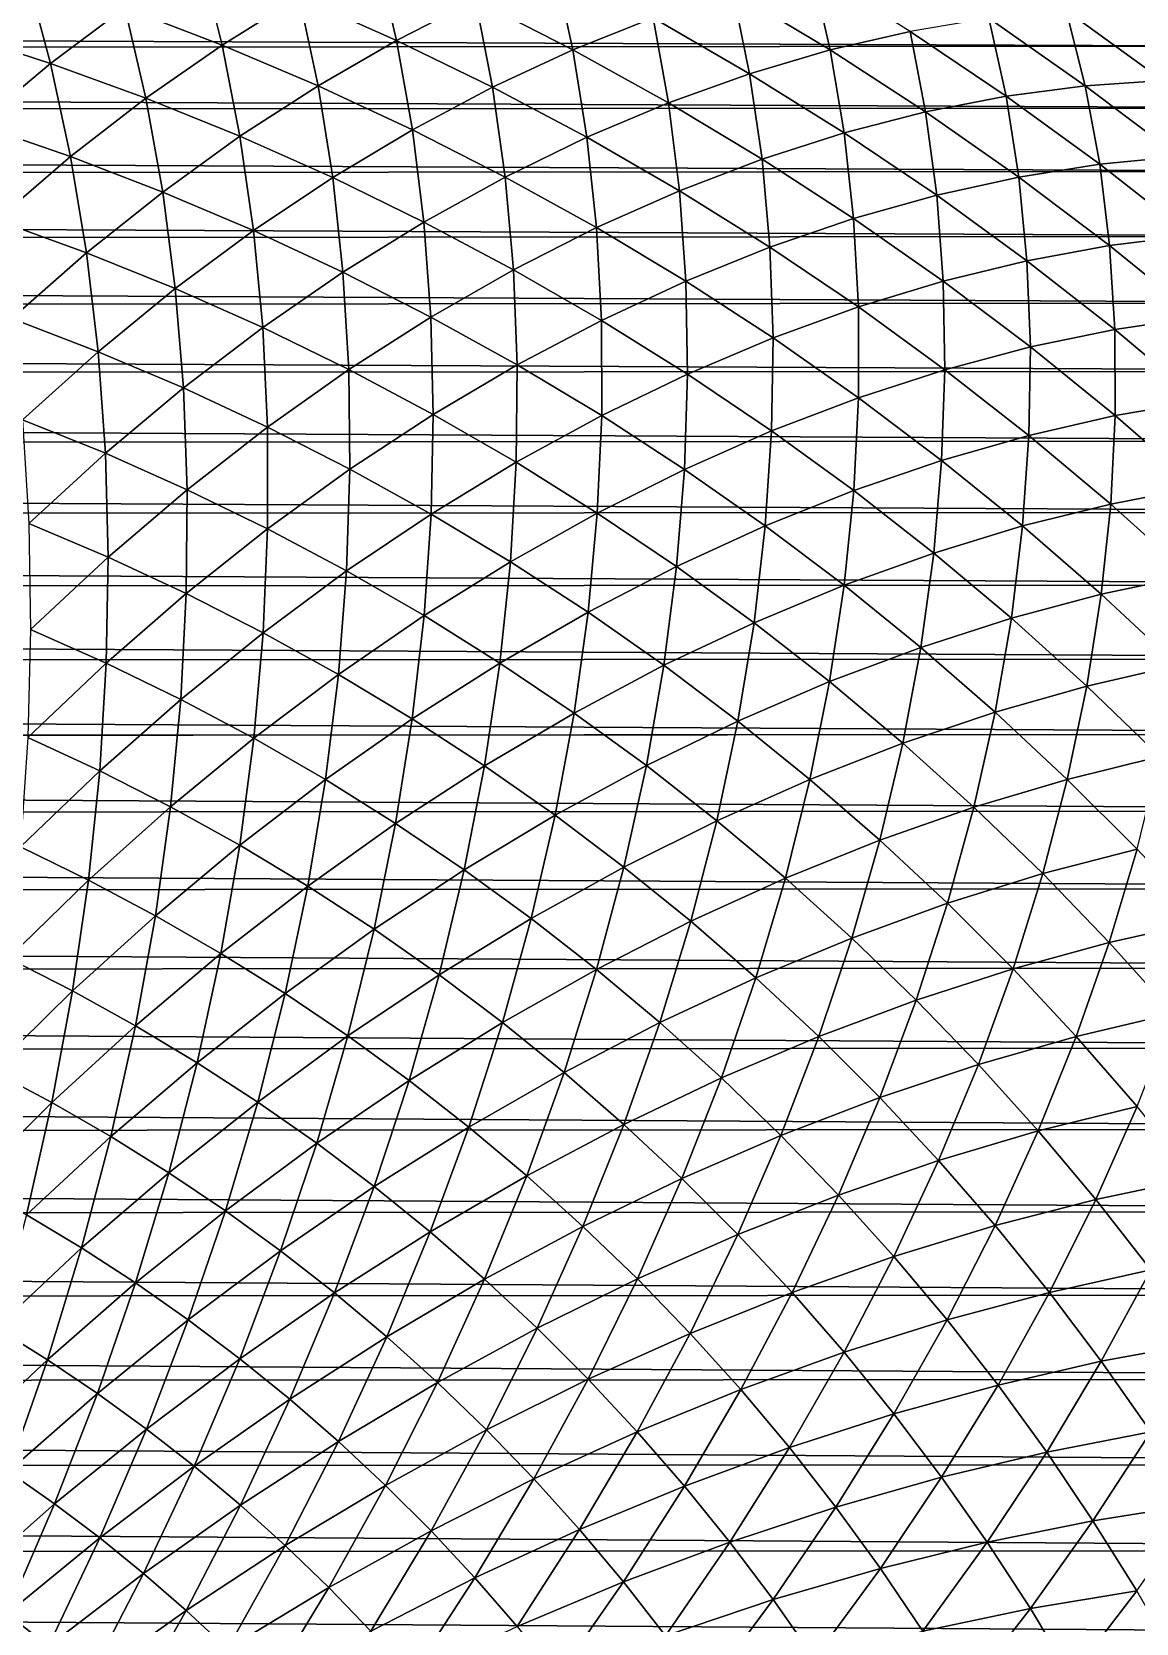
# Model space of a CAD drawing. Header units: millimetres. Extents: x -3250 to 5350, y -3250 to 3250.
# Drawn here: x 4751.2 to 4990.6, y 257.8 to 602.9 of the extents above; entities that cross this region are included whole.
import ezdxf

# ---------------------------------------------------------------- set-up
doc = ezdxf.new("R2010")
doc.units = ezdxf.units.MM
doc.header["$MEASUREMENT"] = 0
doc.layers.add('MESH_3D', color=2, linetype='CONTINUOUS')

msp = doc.modelspace()

# ---------------------------------------------------------------- linework, layer by layer
at = {"layer": 'MESH_3D'}
for points in [[(4771.36, 608.18, 25970.23), (4792.45, 600.09, 25970.23), (4787.68, 619.18, 25947.35)], [(4792.45, 600.09, 25970.23), (4809.14, 610.51, 25947.35), (4787.68, 619.18, 25947.35)], [(4809.14, 610.51, 25947.35), (4830.29, 601.09, 25947.35), (4825.95, 619.78, 25923.94)], [(4830.29, 601.09, 25947.35), (4847.41, 609.78, 25923.94), (4825.95, 619.78, 25923.94)], [(4734.31, 602.86, 25992.53), (4755.24, 596.06, 25992.53), (4750, 615.54, 25970.23)], [(4755.24, 596.06, 25992.53), (4771.36, 608.18, 25970.23), (4750, 615.54, 25970.23)], [(4847.41, 609.78, 25923.94), (4868.51, 599.03, 25923.94), (4864.53, 617.31, 25900)], [(4868.51, 599.03, 25923.94), (4885.89, 605.95, 25900), (4864.53, 617.31, 25900)], [(4903.18, 611.72, 25875.58), (4924.31, 599.03, 25875.58), (4920.33, 616.33, 25850.7)], [(4924.31, 599.03, 25875.58), (4941.61, 603.03, 25850.7), (4920.33, 616.33, 25850.7)], [(2456.05, 611, 957.72), (5004.12, 612.84, 5758.75), (5017.48, 599.82, 5751.65)], [(2469.31, 597.99, 950.68), (2456.05, 611, 957.72), (5017.48, 599.82, 5751.65)], [(4885.89, 605.95, 25900), (4906.83, 593.86, 25900), (4903.18, 611.72, 25875.58)], [(4906.83, 593.86, 25900), (4924.31, 599.03, 25875.58), (4903.18, 611.72, 25875.58)], [(4755.24, 596.06, 25992.53), (4775.92, 588.54, 25992.53), (4771.36, 608.18, 25970.23)], [(4775.92, 588.54, 25992.53), (4792.45, 600.09, 25970.23), (4771.36, 608.18, 25970.23)], [(4792.45, 600.09, 25970.23), (4813.25, 591.26, 25970.23), (4809.14, 610.51, 25947.35)], [(4813.25, 591.26, 25970.23), (4830.29, 601.09, 25947.35), (4809.14, 610.51, 25947.35)], [(4830.29, 601.09, 25947.35), (4851.1, 590.94, 25947.35), (4847.41, 609.78, 25923.94)], [(4851.1, 590.94, 25947.35), (4868.51, 599.03, 25923.94), (4847.41, 609.78, 25923.94)], [(4958.68, 605.89, 25825.39), (4979.57, 591.26, 25825.39), (4975.45, 607.6, 25799.69)], [(4975.45, 607.6, 25799.69), (4996.39, 592.39, 25799.69), (4991.87, 608.18, 25773.62)], [(4979.57, 591.26, 25825.39), (4996.39, 592.39, 25799.69), (4975.45, 607.6, 25799.69)], [(4868.51, 599.03, 25923.94), (4889.22, 587.54, 25923.94), (4885.89, 605.95, 25900)], [(4889.22, 587.54, 25923.94), (4906.83, 593.86, 25900), (4885.89, 605.95, 25900)], [(4941.61, 603.03, 25850.7), (4962.42, 589, 25850.7), (4958.68, 605.89, 25825.39)], [(4962.42, 589, 25850.7), (4979.57, 591.26, 25825.39), (4958.68, 605.89, 25825.39)], [(4739.38, 582.84, 26014.23), (4755.24, 596.06, 25992.53), (4734.31, 602.86, 25992.53)], [(4813.25, 591.26, 25970.23), (4833.72, 581.71, 25970.23), (4830.29, 601.09, 25947.35)], [(4833.72, 581.71, 25970.23), (4851.1, 590.94, 25947.35), (4830.29, 601.09, 25947.35)], [(4924.31, 599.03, 25875.58), (4944.99, 585.6, 25875.58), (4941.61, 603.03, 25850.7)], [(4944.99, 585.6, 25875.58), (4962.42, 589, 25850.7), (4941.61, 603.03, 25850.7)], [(2469.31, 597.99, 950.68), (5017.48, 599.82, 5751.65), (5030.54, 586.44, 5744.71)], [(2482.28, 584.61, 943.79), (2469.31, 597.99, 950.68), (5030.54, 586.44, 5744.71)], [(4775.92, 588.54, 25992.53), (4796.32, 580.29, 25992.53), (4792.45, 600.09, 25970.23)], [(4796.32, 580.29, 25992.53), (4813.25, 591.26, 25970.23), (4792.45, 600.09, 25970.23)], [(4851.1, 590.94, 25947.35), (4871.54, 580.07, 25947.35), (4868.51, 599.03, 25923.94)], [(4871.54, 580.07, 25947.35), (4889.22, 587.54, 25923.94), (4868.51, 599.03, 25923.94)], [(4906.83, 593.86, 25900), (4927.34, 581.05, 25900), (4924.31, 599.03, 25875.58)], [(4927.34, 581.05, 25900), (4944.99, 585.6, 25875.58), (4924.31, 599.03, 25875.58)], [(4739.38, 582.84, 26014.23), (4759.6, 575.88, 26014.23), (4755.24, 596.06, 25992.53)], [(4759.6, 575.88, 26014.23), (4775.92, 588.54, 25992.53), (4755.24, 596.06, 25992.53)], [(4889.22, 587.54, 25923.94), (4909.52, 575.35, 25923.94), (4906.83, 593.86, 25900)], [(4909.52, 575.35, 25923.94), (4927.34, 581.05, 25900), (4906.83, 593.86, 25900)], [(4796.32, 580.29, 25992.53), (4816.42, 571.34, 25992.53), (4813.25, 591.26, 25970.23)], [(4816.42, 571.34, 25992.53), (4833.72, 581.71, 25970.23), (4813.25, 591.26, 25970.23)], [(4833.72, 581.71, 25970.23), (4853.85, 571.46, 25970.23), (4851.1, 590.94, 25947.35)], [(4853.85, 571.46, 25970.23), (4871.54, 580.07, 25947.35), (4851.1, 590.94, 25947.35)], [(4962.42, 589, 25850.7), (4982.73, 574.25, 25850.7), (4979.57, 591.26, 25825.39)], [(4979.57, 591.26, 25825.39), (4999.95, 575.91, 25825.39), (4996.39, 592.39, 25799.69)], [(4982.73, 574.25, 25850.7), (4999.95, 575.91, 25825.39), (4979.57, 591.26, 25825.39)], [(4759.6, 575.88, 26014.23), (4779.57, 568.21, 26014.23), (4775.92, 588.54, 25992.53)], [(4779.57, 568.21, 26014.23), (4796.32, 580.29, 25992.53), (4775.92, 588.54, 25992.53)], [(4871.54, 580.07, 25947.35), (4891.59, 568.5, 25947.35), (4889.22, 587.54, 25923.94)], [(4891.59, 568.5, 25947.35), (4909.52, 575.35, 25923.94), (4889.22, 587.54, 25923.94)], [(4944.99, 585.6, 25875.58), (4965.19, 571.46, 25875.58), (4962.42, 589, 25850.7)], [(4965.19, 571.46, 25875.58), (4982.73, 574.25, 25850.7), (4962.42, 589, 25850.7)], [(2482.28, 584.61, 943.79), (5030.54, 586.44, 5744.71), (5043.3, 572.69, 5737.93)], [(2494.95, 570.87, 937.06), (2482.28, 584.61, 943.79), (5043.3, 572.69, 5737.93)], [(4927.34, 581.05, 25900), (4947.39, 567.53, 25900), (4944.99, 585.6, 25875.58)], [(4947.39, 567.53, 25900), (4965.19, 571.46, 25875.58), (4944.99, 585.6, 25875.58)], [(4743.56, 562.13, 26035.3), (4759.6, 575.88, 26014.23), (4739.38, 582.84, 26014.23)], [(4779.57, 568.21, 26014.23), (4799.26, 559.85, 26014.23), (4796.32, 580.29, 25992.53)], [(4799.26, 559.85, 26014.23), (4816.42, 571.34, 25992.53), (4796.32, 580.29, 25992.53)], [(4816.42, 571.34, 25992.53), (4836.2, 561.7, 25992.53), (4833.72, 581.71, 25970.23)], [(4836.2, 561.7, 25992.53), (4853.85, 571.46, 25970.23), (4833.72, 581.71, 25970.23)], [(4853.85, 571.46, 25970.23), (4873.61, 560.5, 25970.23), (4871.54, 580.07, 25947.35)], [(4873.61, 560.5, 25970.23), (4891.59, 568.5, 25947.35), (4871.54, 580.07, 25947.35)], [(4909.52, 575.35, 25923.94), (4929.38, 562.45, 25923.94), (4927.34, 581.05, 25900)], [(4929.38, 562.45, 25923.94), (4947.39, 567.53, 25900), (4927.34, 581.05, 25900)], [(4743.56, 562.13, 26035.3), (4763.06, 555.03, 26035.3), (4759.6, 575.88, 26014.23)], [(4763.06, 555.03, 26035.3), (4779.57, 568.21, 26014.23), (4759.6, 575.88, 26014.23)], [(4891.59, 568.5, 25947.35), (4911.22, 556.23, 25947.35), (4909.52, 575.35, 25923.94)], [(4911.22, 556.23, 25947.35), (4929.38, 562.45, 25923.94), (4909.52, 575.35, 25923.94)], [(4965.19, 571.46, 25875.58), (4984.88, 556.62, 25875.58), (4982.73, 574.25, 25850.7)], [(4982.73, 574.25, 25850.7), (5002.5, 558.8, 25850.7), (4999.95, 575.91, 25825.39)], [(4984.88, 556.62, 25875.58), (5002.5, 558.8, 25850.7), (4982.73, 574.25, 25850.7)], [(2494.95, 570.87, 937.06), (5043.3, 572.69, 5737.93), (5055.75, 558.59, 5731.32)], [(2507.31, 556.78, 930.49), (2494.95, 570.87, 937.06), (5055.75, 558.59, 5731.32)], [(4799.26, 559.85, 26014.23), (4818.65, 550.81, 26014.23), (4816.42, 571.34, 25992.53)], [(4818.65, 550.81, 26014.23), (4836.2, 561.7, 25992.53), (4816.42, 571.34, 25992.53)], [(4836.2, 561.7, 25992.53), (4855.63, 551.37, 25992.53), (4853.85, 571.46, 25970.23)], [(4855.63, 551.37, 25992.53), (4873.61, 560.5, 25970.23), (4853.85, 571.46, 25970.23)], [(4947.39, 567.53, 25900), (4966.95, 553.31, 25900), (4965.19, 571.46, 25875.58)], [(4966.95, 553.31, 25900), (4984.88, 556.62, 25875.58), (4965.19, 571.46, 25875.58)], [(4763.06, 555.03, 26035.3), (4782.3, 547.25, 26035.3), (4779.57, 568.21, 26014.23)], [(4782.3, 547.25, 26035.3), (4799.26, 559.85, 26014.23), (4779.57, 568.21, 26014.23)], [(4873.61, 560.5, 25970.23), (4892.97, 548.87, 25970.23), (4891.59, 568.5, 25947.35)], [(4892.97, 548.87, 25970.23), (4911.22, 556.23, 25947.35), (4891.59, 568.5, 25947.35)], [(4929.38, 562.45, 25923.94), (4948.78, 548.87, 25923.94), (4947.39, 567.53, 25900)], [(4948.78, 548.87, 25923.94), (4966.95, 553.31, 25900), (4947.39, 567.53, 25900)], [(4746.82, 540.77, 26055.73), (4763.06, 555.03, 26035.3), (4743.56, 562.13, 26035.3)], [(4782.3, 547.25, 26035.3), (4801.25, 538.81, 26035.3), (4799.26, 559.85, 26014.23)], [(4801.25, 538.81, 26035.3), (4818.65, 550.81, 26014.23), (4799.26, 559.85, 26014.23)], [(4818.65, 550.81, 26014.23), (4837.71, 541.1, 26014.23), (4836.2, 561.7, 25992.53)], [(4837.71, 541.1, 26014.23), (4855.63, 551.37, 25992.53), (4836.2, 561.7, 25992.53)], [(4855.63, 551.37, 25992.53), (4874.68, 540.37, 25992.53), (4873.61, 560.5, 25970.23)], [(4874.68, 540.37, 25992.53), (4892.97, 548.87, 25970.23), (4873.61, 560.5, 25970.23)], [(4911.22, 556.23, 25947.35), (4930.41, 543.29, 25947.35), (4929.38, 562.45, 25923.94)], [(4930.41, 543.29, 25947.35), (4948.78, 548.87, 25923.94), (4929.38, 562.45, 25923.94)], [(2507.31, 556.78, 930.49), (5055.75, 558.59, 5731.32), (5067.9, 544.14, 5724.87)], [(2519.36, 542.34, 924.09), (2507.31, 556.78, 930.49), (5067.9, 544.14, 5724.87)], [(4892.97, 548.87, 25970.23), (4911.92, 536.56, 25970.23), (4911.22, 556.23, 25947.35)], [(4911.92, 536.56, 25970.23), (4930.41, 543.29, 25947.35), (4911.22, 556.23, 25947.35)], [(4966.95, 553.31, 25900), (4986.01, 538.42, 25900), (4984.88, 556.62, 25875.58)], [(4984.88, 556.62, 25875.58), (5004.04, 541.1, 25875.58), (5002.5, 558.8, 25850.7)], [(4986.01, 538.42, 25900), (5004.04, 541.1, 25875.58), (4984.88, 556.62, 25875.58)], [(4746.82, 540.77, 26055.73), (4765.58, 533.57, 26055.73), (4763.06, 555.03, 26035.3)], [(4765.58, 533.57, 26055.73), (4782.3, 547.25, 26035.3), (4763.06, 555.03, 26035.3)], [(4948.78, 548.87, 25923.94), (4967.69, 534.62, 25923.94), (4966.95, 553.31, 25900)], [(4967.69, 534.62, 25923.94), (4986.01, 538.42, 25900), (4966.95, 553.31, 25900)], [(4801.25, 538.81, 26035.3), (4819.9, 529.72, 26035.3), (4818.65, 550.81, 26014.23)], [(4819.9, 529.72, 26035.3), (4837.71, 541.1, 26014.23), (4818.65, 550.81, 26014.23)], [(4837.71, 541.1, 26014.23), (4856.42, 530.73, 26014.23), (4855.63, 551.37, 25992.53)], [(4856.42, 530.73, 26014.23), (4874.68, 540.37, 25992.53), (4855.63, 551.37, 25992.53)], [(4874.68, 540.37, 25992.53), (4893.35, 528.71, 25992.53), (4892.97, 548.87, 25970.23)], [(4893.35, 528.71, 25992.53), (4911.92, 536.56, 25970.23), (4892.97, 548.87, 25970.23)], [(4930.41, 543.29, 25947.35), (4949.14, 529.68, 25947.35), (4948.78, 548.87, 25923.94)], [(4949.14, 529.68, 25947.35), (4967.69, 534.62, 25923.94), (4948.78, 548.87, 25923.94)], [(4765.58, 533.57, 26055.73), (4784.07, 525.72, 26055.73), (4782.3, 547.25, 26035.3)], [(4784.07, 525.72, 26055.73), (4801.25, 538.81, 26035.3), (4782.3, 547.25, 26035.3)], [(2519.36, 542.34, 924.09), (5067.9, 544.14, 5724.87), (5079.71, 529.35, 5718.59)], [(2531.09, 527.57, 917.86), (2519.36, 542.34, 924.09), (5079.71, 529.35, 5718.59)], [(4911.92, 536.56, 25970.23), (4930.42, 523.61, 25970.23), (4930.41, 543.29, 25947.35)], [(4930.42, 523.61, 25970.23), (4949.14, 529.68, 25947.35), (4930.41, 543.29, 25947.35)], [(4749.15, 518.82, 26075.47), (4765.58, 533.57, 26055.73), (4746.82, 540.77, 26055.73)], [(4784.07, 525.72, 26055.73), (4802.27, 517.23, 26055.73), (4801.25, 538.81, 26035.3)], [(4802.27, 517.23, 26055.73), (4819.9, 529.72, 26035.3), (4801.25, 538.81, 26035.3)], [(4819.9, 529.72, 26035.3), (4838.23, 519.98, 26035.3), (4837.71, 541.1, 26014.23)], [(4838.23, 519.98, 26035.3), (4856.42, 530.73, 26014.23), (4837.71, 541.1, 26014.23)], [(4856.42, 530.73, 26014.23), (4874.75, 519.71, 26014.23), (4874.68, 540.37, 25992.53)], [(4874.75, 519.71, 26014.23), (4893.35, 528.71, 25992.53), (4874.68, 540.37, 25992.53)], [(4967.69, 534.62, 25923.94), (4986.09, 519.71, 25923.94), (4986.01, 538.42, 25900)], [(4986.01, 538.42, 25900), (5004.53, 522.88, 25900), (5004.04, 541.1, 25875.58)], [(4986.09, 519.71, 25923.94), (5004.53, 522.88, 25900), (4986.01, 538.42, 25900)], [(4893.35, 528.71, 25992.53), (4911.59, 516.4, 25992.53), (4911.92, 536.56, 25970.23)], [(4911.59, 516.4, 25992.53), (4930.42, 523.61, 25970.23), (4911.92, 536.56, 25970.23)], [(4749.15, 518.82, 26075.47), (4767.14, 511.55, 26075.47), (4765.58, 533.57, 26055.73)], [(4767.14, 511.55, 26075.47), (4784.07, 525.72, 26055.73), (4765.58, 533.57, 26055.73)], [(4949.14, 529.68, 25947.35), (4967.38, 515.43, 25947.35), (4967.69, 534.62, 25923.94)], [(4967.38, 515.43, 25947.35), (4986.09, 519.71, 25923.94), (4967.69, 534.62, 25923.94)], [(2531.09, 527.57, 917.86), (5079.71, 529.35, 5718.59), (5091.2, 514.23, 5712.48)], [(4802.27, 517.23, 26055.73), (4820.17, 508.11, 26055.73), (4819.9, 529.72, 26035.3)], [(4820.17, 508.11, 26055.73), (4838.23, 519.98, 26035.3), (4819.9, 529.72, 26035.3)], [(4838.23, 519.98, 26035.3), (4856.2, 509.6, 26035.3), (4856.42, 530.73, 26014.23)], [(4856.2, 509.6, 26035.3), (4874.75, 519.71, 26014.23), (4856.42, 530.73, 26014.23)], [(4874.75, 519.71, 26014.23), (4892.69, 508.06, 26014.23), (4893.35, 528.71, 25992.53)], [(4892.69, 508.06, 26014.23), (4911.59, 516.4, 25992.53), (4893.35, 528.71, 25992.53)], [(4930.42, 523.61, 25970.23), (4948.46, 510.01, 25970.23), (4949.14, 529.68, 25947.35)], [(4948.46, 510.01, 25970.23), (4967.38, 515.43, 25947.35), (4949.14, 529.68, 25947.35)], [(2542.5, 512.48, 911.8), (2531.09, 527.57, 917.86), (5091.2, 514.23, 5712.48)], [(4767.14, 511.55, 26075.47), (4784.86, 503.66, 26075.47), (4784.07, 525.72, 26055.73)], [(4784.86, 503.66, 26075.47), (4802.27, 517.23, 26055.73), (4784.07, 525.72, 26055.73)], [(4911.59, 516.4, 25992.53), (4929.39, 503.47, 25992.53), (4930.42, 523.61, 25970.23)], [(4929.39, 503.47, 25992.53), (4948.46, 510.01, 25970.23), (4930.42, 523.61, 25970.23)], [(4986.09, 519.71, 25923.94), (5003.96, 504.18, 25923.94), (5004.53, 522.88, 25900)], [(4750.53, 496.33, 26094.52), (4767.14, 511.55, 26075.47), (4749.15, 518.82, 26075.47)], [(4820.17, 508.11, 26055.73), (4837.74, 498.37, 26055.73), (4838.23, 519.98, 26035.3)], [(4837.74, 498.37, 26055.73), (4856.2, 509.6, 26035.3), (4838.23, 519.98, 26035.3)], [(4856.2, 509.6, 26035.3), (4873.8, 498.6, 26035.3), (4874.75, 519.71, 26014.23)], [(4873.8, 498.6, 26035.3), (4892.69, 508.06, 26014.23), (4874.75, 519.71, 26014.23)], [(4967.38, 515.43, 25947.35), (4985.12, 500.55, 25947.35), (4986.09, 519.71, 25923.94)], [(4985.12, 500.55, 25947.35), (5003.96, 504.18, 25923.94), (4986.09, 519.71, 25923.94)], [(2542.5, 512.48, 911.8), (5091.2, 514.23, 5712.48), (5102.36, 498.79, 5706.56)], [(4784.86, 503.66, 26075.47), (4802.29, 495.16, 26075.47), (4802.27, 517.23, 26055.73)], [(4802.29, 495.16, 26075.47), (4820.17, 508.11, 26055.73), (4802.27, 517.23, 26055.73)], [(4892.69, 508.06, 26014.23), (4910.22, 495.79, 26014.23), (4911.59, 516.4, 25992.53)], [(4910.22, 495.79, 26014.23), (4929.39, 503.47, 25992.53), (4911.59, 516.4, 25992.53)], [(4948.46, 510.01, 25970.23), (4966.02, 495.79, 25970.23), (4967.38, 515.43, 25947.35)], [(4966.02, 495.79, 25970.23), (4985.12, 500.55, 25947.35), (4967.38, 515.43, 25947.35)], [(2553.57, 497.07, 905.92), (2542.5, 512.48, 911.8), (5102.36, 498.79, 5706.56)], [(4750.53, 496.33, 26094.52), (4767.73, 489.02, 26094.52), (4767.14, 511.55, 26075.47)], [(4767.73, 489.02, 26094.52), (4784.86, 503.66, 26075.47), (4767.14, 511.55, 26075.47)], [(4802.29, 495.16, 26075.47), (4819.42, 486.05, 26075.47), (4820.17, 508.11, 26055.73)], [(4819.42, 486.05, 26075.47), (4837.74, 498.37, 26055.73), (4820.17, 508.11, 26055.73)], [(4837.74, 498.37, 26055.73), (4854.95, 488.03, 26055.73), (4856.2, 509.6, 26035.3)], [(4854.95, 488.03, 26055.73), (4873.8, 498.6, 26035.3), (4856.2, 509.6, 26035.3)], [(4873.8, 498.6, 26035.3), (4891, 487, 26035.3), (4892.69, 508.06, 26014.23)], [(4891, 487, 26035.3), (4910.22, 495.79, 26014.23), (4892.69, 508.06, 26014.23)], [(4929.39, 503.47, 25992.53), (4946.73, 489.92, 25992.53), (4948.46, 510.01, 25970.23)], [(4946.73, 489.92, 25992.53), (4966.02, 495.79, 25970.23), (4948.46, 510.01, 25970.23)], [(4985.12, 500.55, 25947.35), (5002.32, 485.06, 25947.35), (5003.96, 504.18, 25923.94)], [(4767.73, 489.02, 26094.52), (4784.66, 481.13, 26094.52), (4784.86, 503.66, 26075.47)], [(4784.66, 481.13, 26094.52), (4802.29, 495.16, 26075.47), (4784.86, 503.66, 26075.47)], [(4910.22, 495.79, 26014.23), (4927.3, 482.92, 26014.23), (4929.39, 503.47, 25992.53)], [(4927.3, 482.92, 26014.23), (4946.73, 489.92, 25992.53), (4929.39, 503.47, 25992.53)], [(4966.02, 495.79, 25970.23), (4983.07, 480.97, 25970.23), (4985.12, 500.55, 25947.35)], [(4983.07, 480.97, 25970.23), (5002.32, 485.06, 25947.35), (4985.12, 500.55, 25947.35)], [(2553.57, 497.07, 905.92), (5102.36, 498.79, 5706.56), (5113.17, 483.04, 5700.82)], [(2564.3, 481.35, 900.22), (2553.57, 497.07, 905.92), (5113.17, 483.04, 5700.82)], [(4819.42, 486.05, 26075.47), (4836.22, 476.35, 26075.47), (4837.74, 498.37, 26055.73)], [(4836.22, 476.35, 26075.47), (4854.95, 488.03, 26055.73), (4837.74, 498.37, 26055.73)], [(4854.95, 488.03, 26055.73), (4871.8, 477.09, 26055.73), (4873.8, 498.6, 26035.3)], [(4871.8, 477.09, 26055.73), (4891, 487, 26035.3), (4873.8, 498.6, 26035.3)], [(4750.93, 473.35, 26112.84), (4767.73, 489.02, 26094.52), (4750.53, 496.33, 26094.52)], [(4784.66, 481.13, 26094.52), (4801.31, 472.65, 26094.52), (4802.29, 495.16, 26075.47)], [(4801.31, 472.65, 26094.52), (4819.42, 486.05, 26075.47), (4802.29, 495.16, 26075.47)], [(4891, 487, 26035.3), (4907.79, 474.8, 26035.3), (4910.22, 495.79, 26014.23)], [(4907.79, 474.8, 26035.3), (4927.3, 482.92, 26014.23), (4910.22, 495.79, 26014.23)], [(4946.73, 489.92, 25992.53), (4963.59, 475.78, 25992.53), (4966.02, 495.79, 25970.23)], [(4963.59, 475.78, 25992.53), (4983.07, 480.97, 25970.23), (4966.02, 495.79, 25970.23)], [(4750.93, 473.35, 26112.84), (4767.32, 466.05, 26112.84), (4767.73, 489.02, 26094.52)], [(4767.32, 466.05, 26112.84), (4784.66, 481.13, 26094.52), (4767.73, 489.02, 26094.52)], [(4836.22, 476.35, 26075.47), (4852.67, 466.07, 26075.47), (4854.95, 488.03, 26055.73)], [(4852.67, 466.07, 26075.47), (4871.8, 477.09, 26055.73), (4854.95, 488.03, 26055.73)], [(4871.8, 477.09, 26055.73), (4888.25, 465.57, 26055.73), (4891, 487, 26035.3)], [(4888.25, 465.57, 26055.73), (4907.79, 474.8, 26035.3), (4891, 487, 26035.3)], [(4927.3, 482.92, 26014.23), (4943.92, 469.46, 26014.23), (4946.73, 489.92, 25992.53)], [(4943.92, 469.46, 26014.23), (4963.59, 475.78, 25992.53), (4946.73, 489.92, 25992.53)], [(4801.31, 472.65, 26094.52), (4817.65, 463.59, 26094.52), (4819.42, 486.05, 26075.47)], [(4817.65, 463.59, 26094.52), (4836.22, 476.35, 26075.47), (4819.42, 486.05, 26075.47)], [(4983.07, 480.97, 25970.23), (4999.59, 465.57, 25970.23), (5002.32, 485.06, 25947.35)], [(2564.3, 481.35, 900.22), (5113.17, 483.04, 5700.82), (5123.63, 466.99, 5695.26)], [(2574.68, 465.34, 894.7), (2564.3, 481.35, 900.22), (5123.63, 466.99, 5695.26)], [(4767.32, 466.05, 26112.84), (4783.46, 458.18, 26112.84), (4784.66, 481.13, 26094.52)], [(4783.46, 458.18, 26112.84), (4801.31, 472.65, 26094.52), (4784.66, 481.13, 26094.52)], [(4907.79, 474.8, 26035.3), (4924.14, 462.03, 26035.3), (4927.3, 482.92, 26014.23)], [(4924.14, 462.03, 26035.3), (4943.92, 469.46, 26014.23), (4927.3, 482.92, 26014.23)], [(4963.59, 475.78, 25992.53), (4979.94, 461.05, 25992.53), (4983.07, 480.97, 25970.23)], [(4979.94, 461.05, 25992.53), (4999.59, 465.57, 25970.23), (4983.07, 480.97, 25970.23)], [(4817.65, 463.59, 26094.52), (4833.67, 453.96, 26094.52), (4836.22, 476.35, 26075.47)], [(4833.67, 453.96, 26094.52), (4852.67, 466.07, 26075.47), (4836.22, 476.35, 26075.47)], [(4852.67, 466.07, 26075.47), (4868.75, 455.22, 26075.47), (4871.8, 477.09, 26055.73)], [(4868.75, 455.22, 26075.47), (4888.25, 465.57, 26055.73), (4871.8, 477.09, 26055.73)], [(4750.33, 449.95, 26130.41), (4767.32, 466.05, 26112.84), (4750.93, 473.35, 26112.84)], [(4888.25, 465.57, 26055.73), (4904.3, 453.48, 26055.73), (4907.79, 474.8, 26035.3)], [(4904.3, 453.48, 26055.73), (4924.14, 462.03, 26035.3), (4907.79, 474.8, 26035.3)], [(4943.92, 469.46, 26014.23), (4960.07, 455.43, 26014.23), (4963.59, 475.78, 25992.53)], [(4960.07, 455.43, 26014.23), (4979.94, 461.05, 25992.53), (4963.59, 475.78, 25992.53)], [(4783.46, 458.18, 26112.84), (4799.3, 449.76, 26112.84), (4801.31, 472.65, 26094.52)], [(4799.3, 449.76, 26112.84), (4817.65, 463.59, 26094.52), (4801.31, 472.65, 26094.52)], [(4924.14, 462.03, 26035.3), (4940.04, 448.69, 26035.3), (4943.92, 469.46, 26014.23)], [(4940.04, 448.69, 26035.3), (4960.07, 455.43, 26014.23), (4943.92, 469.46, 26014.23)], [(2574.68, 465.34, 894.7), (5123.63, 466.99, 5695.26), (5133.73, 450.66, 5689.89)], [(4750.33, 449.95, 26130.41), (4765.91, 442.68, 26130.41), (4767.32, 466.05, 26112.84)], [(4765.91, 442.68, 26130.41), (4783.46, 458.18, 26112.84), (4767.32, 466.05, 26112.84)], [(4833.67, 453.96, 26094.52), (4849.34, 443.79, 26094.52), (4852.67, 466.07, 26075.47)], [(4849.34, 443.79, 26094.52), (4868.75, 455.22, 26075.47), (4852.67, 466.07, 26075.47)], [(2584.7, 449.04, 889.38), (2574.68, 465.34, 894.7), (5133.73, 450.66, 5689.89)], [(4799.3, 449.76, 26112.84), (4814.85, 440.78, 26112.84), (4817.65, 463.59, 26094.52)], [(4814.85, 440.78, 26112.84), (4833.67, 453.96, 26094.52), (4817.65, 463.59, 26094.52)], [(4868.75, 455.22, 26075.47), (4884.44, 443.82, 26075.47), (4888.25, 465.57, 26055.73)], [(4884.44, 443.82, 26075.47), (4904.3, 453.48, 26055.73), (4888.25, 465.57, 26055.73)], [(4979.94, 461.05, 25992.53), (4995.77, 445.77, 25992.53), (4999.59, 465.57, 25970.23)], [(4904.3, 453.48, 26055.73), (4919.91, 440.84, 26055.73), (4924.14, 462.03, 26035.3)], [(4919.91, 440.84, 26055.73), (4940.04, 448.69, 26035.3), (4924.14, 462.03, 26035.3)], [(4960.07, 455.43, 26014.23), (4975.71, 440.84, 26014.23), (4979.94, 461.05, 25992.53)], [(4975.71, 440.84, 26014.23), (4995.77, 445.77, 25992.53), (4979.94, 461.05, 25992.53)], [(4765.91, 442.68, 26130.41), (4781.23, 434.88, 26130.41), (4783.46, 458.18, 26112.84)], [(4781.23, 434.88, 26130.41), (4799.3, 449.76, 26112.84), (4783.46, 458.18, 26112.84)], [(4814.85, 440.78, 26112.84), (4830.07, 431.27, 26112.84), (4833.67, 453.96, 26094.52)], [(4830.07, 431.27, 26112.84), (4849.34, 443.79, 26094.52), (4833.67, 453.96, 26094.52)], [(4849.34, 443.79, 26094.52), (4864.64, 433.07, 26094.52), (4868.75, 455.22, 26075.47)], [(4864.64, 433.07, 26094.52), (4884.44, 443.82, 26075.47), (4868.75, 455.22, 26075.47)], [(4884.44, 443.82, 26075.47), (4899.73, 431.88, 26075.47), (4904.3, 453.48, 26055.73)], [(4899.73, 431.88, 26075.47), (4919.91, 440.84, 26055.73), (4904.3, 453.48, 26055.73)], [(4940.04, 448.69, 26035.3), (4955.46, 434.8, 26035.3), (4960.07, 455.43, 26014.23)], [(4955.46, 434.8, 26035.3), (4975.71, 440.84, 26014.23), (4960.07, 455.43, 26014.23)], [(2584.7, 449.04, 889.38), (5133.73, 450.66, 5689.89), (5143.47, 434.04, 5684.72)], [(2594.37, 432.46, 884.24), (2584.7, 449.04, 889.38), (5143.47, 434.04, 5684.72)], [(4748.73, 426.17, 26147.21), (4765.91, 442.68, 26130.41), (4750.33, 449.95, 26130.41)], [(4781.23, 434.88, 26130.41), (4796.26, 426.54, 26130.41), (4799.3, 449.76, 26112.84)], [(4796.26, 426.54, 26130.41), (4814.85, 440.78, 26112.84), (4799.3, 449.76, 26112.84)], [(4919.91, 440.84, 26055.73), (4935.07, 427.66, 26055.73), (4940.04, 448.69, 26035.3)], [(4935.07, 427.66, 26055.73), (4955.46, 434.8, 26035.3), (4940.04, 448.69, 26035.3)], [(4975.71, 440.84, 26014.23), (4990.84, 425.71, 26014.23), (4995.77, 445.77, 25992.53)], [(4748.73, 426.17, 26147.21), (4763.48, 418.98, 26147.21), (4765.91, 442.68, 26130.41)], [(4763.48, 418.98, 26147.21), (4781.23, 434.88, 26130.41), (4765.91, 442.68, 26130.41)], [(4830.07, 431.27, 26112.84), (4844.95, 421.23, 26112.84), (4849.34, 443.79, 26094.52)], [(4844.95, 421.23, 26112.84), (4864.64, 433.07, 26094.52), (4849.34, 443.79, 26094.52)], [(4864.64, 433.07, 26094.52), (4879.57, 421.83, 26094.52), (4884.44, 443.82, 26075.47)], [(4879.57, 421.83, 26094.52), (4899.73, 431.88, 26075.47), (4884.44, 443.82, 26075.47)], [(4796.26, 426.54, 26130.41), (4811, 417.69, 26130.41), (4814.85, 440.78, 26112.84)], [(4811, 417.69, 26130.41), (4830.07, 431.27, 26112.84), (4814.85, 440.78, 26112.84)], [(4899.73, 431.88, 26075.47), (4914.59, 419.41, 26075.47), (4919.91, 440.84, 26055.73)], [(4914.59, 419.41, 26075.47), (4935.07, 427.66, 26055.73), (4919.91, 440.84, 26055.73)], [(4955.46, 434.8, 26035.3), (4970.39, 420.39, 26035.3), (4975.71, 440.84, 26014.23)], [(4970.39, 420.39, 26035.3), (4990.84, 425.71, 26014.23), (4975.71, 440.84, 26014.23)], [(4763.48, 418.98, 26147.21), (4777.97, 411.27, 26147.21), (4781.23, 434.88, 26130.41)], [(4777.97, 411.27, 26147.21), (4796.26, 426.54, 26130.41), (4781.23, 434.88, 26130.41)], [(2594.37, 432.46, 884.24), (5143.47, 434.04, 5684.72), (5152.84, 417.15, 5679.74)], [(2603.67, 415.62, 879.3), (2594.37, 432.46, 884.24), (5152.84, 417.15, 5679.74)], [(4844.95, 421.23, 26112.84), (4859.47, 410.68, 26112.84), (4864.64, 433.07, 26094.52)], [(4859.47, 410.68, 26112.84), (4879.57, 421.83, 26094.52), (4864.64, 433.07, 26094.52)], [(4879.57, 421.83, 26094.52), (4894.09, 410.07, 26094.52), (4899.73, 431.88, 26075.47)], [(4894.09, 410.07, 26094.52), (4914.59, 419.41, 26075.47), (4899.73, 431.88, 26075.47)], [(4935.07, 427.66, 26055.73), (4949.76, 413.96, 26055.73), (4955.46, 434.8, 26035.3)], [(4949.76, 413.96, 26055.73), (4970.39, 420.39, 26035.3), (4955.46, 434.8, 26035.3)], [(4811, 417.69, 26130.41), (4825.42, 408.33, 26130.41), (4830.07, 431.27, 26112.84)], [(4825.42, 408.33, 26130.41), (4844.95, 421.23, 26112.84), (4830.07, 431.27, 26112.84)], [(4746.11, 402.08, 26163.23), (4763.48, 418.98, 26147.21), (4748.73, 426.17, 26147.21)], [(4777.97, 411.27, 26147.21), (4792.19, 403.06, 26147.21), (4796.26, 426.54, 26130.41)], [(4792.19, 403.06, 26147.21), (4811, 417.69, 26130.41), (4796.26, 426.54, 26130.41)], [(4914.59, 419.41, 26075.47), (4929, 406.43, 26075.47), (4935.07, 427.66, 26055.73)], [(4929, 406.43, 26075.47), (4949.76, 413.96, 26055.73), (4935.07, 427.66, 26055.73)], [(4970.39, 420.39, 26035.3), (4984.8, 405.46, 26035.3), (4990.84, 425.71, 26014.23)], [(4984.8, 405.46, 26035.3), (5005.43, 410.07, 26014.23), (4990.84, 425.71, 26014.23)], [(4825.42, 408.33, 26130.41), (4839.5, 398.46, 26130.41), (4844.95, 421.23, 26112.84)], [(4839.5, 398.46, 26130.41), (4859.47, 410.68, 26112.84), (4844.95, 421.23, 26112.84)], [(4859.47, 410.68, 26112.84), (4873.62, 399.63, 26112.84), (4879.57, 421.83, 26094.52)], [(4873.62, 399.63, 26112.84), (4894.09, 410.07, 26094.52), (4879.57, 421.83, 26094.52)], [(4746.11, 402.08, 26163.23), (4760.02, 394.99, 26163.23), (4763.48, 418.98, 26147.21)], [(4760.02, 394.99, 26163.23), (4777.97, 411.27, 26147.21), (4763.48, 418.98, 26147.21)], [(4792.19, 403.06, 26147.21), (4806.1, 394.37, 26147.21), (4811, 417.69, 26130.41)], [(4806.1, 394.37, 26147.21), (4825.42, 408.33, 26130.41), (4811, 417.69, 26130.41)], [(4894.09, 410.07, 26094.52), (4908.19, 397.81, 26094.52), (4914.59, 419.41, 26075.47)], [(4908.19, 397.81, 26094.52), (4929, 406.43, 26075.47), (4914.59, 419.41, 26075.47)], [(4949.76, 413.96, 26055.73), (4963.96, 399.76, 26055.73), (4970.39, 420.39, 26035.3)], [(4963.96, 399.76, 26055.73), (4984.8, 405.46, 26035.3), (4970.39, 420.39, 26035.3)], [(2603.67, 415.62, 879.3), (5152.84, 417.15, 5679.74), (5161.84, 400, 5674.96)], [(2612.6, 398.52, 874.56), (2603.67, 415.62, 879.3), (5161.84, 400, 5674.96)], [(4760.02, 394.99, 26163.23), (4773.68, 387.42, 26163.23), (4777.97, 411.27, 26147.21)], [(4773.68, 387.42, 26163.23), (4792.19, 403.06, 26147.21), (4777.97, 411.27, 26147.21)], [(4839.5, 398.46, 26130.41), (4853.23, 388.12, 26130.41), (4859.47, 410.68, 26112.84)], [(4853.23, 388.12, 26130.41), (4873.62, 399.63, 26112.84), (4859.47, 410.68, 26112.84)], [(4929, 406.43, 26075.47), (4942.96, 392.96, 26075.47), (4949.76, 413.96, 26055.73)], [(4942.96, 392.96, 26075.47), (4963.96, 399.76, 26055.73), (4949.76, 413.96, 26055.73)], [(4806.1, 394.37, 26147.21), (4819.71, 385.19, 26147.21), (4825.42, 408.33, 26130.41)], [(4819.71, 385.19, 26147.21), (4839.5, 398.46, 26130.41), (4825.42, 408.33, 26130.41)], [(4873.62, 399.63, 26112.84), (4887.37, 388.09, 26112.84), (4894.09, 410.07, 26094.52)], [(4887.37, 388.09, 26112.84), (4908.19, 397.81, 26094.52), (4894.09, 410.07, 26094.52)], [(4984.8, 405.46, 26035.3), (4998.69, 390.04, 26035.3), (5005.43, 410.07, 26014.23)], [(4908.19, 397.81, 26094.52), (4921.85, 385.07, 26094.52), (4929, 406.43, 26075.47)], [(4921.85, 385.07, 26094.52), (4942.96, 392.96, 26075.47), (4929, 406.43, 26075.47)], [(4963.96, 399.76, 26055.73), (4977.66, 385.07, 26055.73), (4984.8, 405.46, 26035.3)], [(4977.66, 385.07, 26055.73), (4998.69, 390.04, 26035.3), (4984.8, 405.46, 26035.3)], [(4742.46, 377.73, 26178.44), (4760.02, 394.99, 26163.23), (4746.11, 402.08, 26163.23)], [(4773.68, 387.42, 26163.23), (4787.06, 379.38, 26163.23), (4792.19, 403.06, 26147.21)], [(4787.06, 379.38, 26163.23), (4806.1, 394.37, 26147.21), (4792.19, 403.06, 26147.21)], [(2612.6, 398.52, 874.56), (5161.84, 400, 5674.96), (5170.46, 382.6, 5670.38)], [(2621.14, 381.17, 870.02), (2612.6, 398.52, 874.56), (5170.46, 382.6, 5670.38)], [(4819.71, 385.19, 26147.21), (4832.99, 375.54, 26147.21), (4839.5, 398.46, 26130.41)], [(4832.99, 375.54, 26147.21), (4853.23, 388.12, 26130.41), (4839.5, 398.46, 26130.41)], [(4853.23, 388.12, 26130.41), (4866.59, 377.3, 26130.41), (4873.62, 399.63, 26112.84)], [(4866.59, 377.3, 26130.41), (4887.37, 388.09, 26112.84), (4873.62, 399.63, 26112.84)], [(4887.37, 388.09, 26112.84), (4900.7, 376.08, 26112.84), (4908.19, 397.81, 26094.52)], [(4900.7, 376.08, 26112.84), (4921.85, 385.07, 26094.52), (4908.19, 397.81, 26094.52)], [(4942.96, 392.96, 26075.47), (4956.43, 379, 26075.47), (4963.96, 399.76, 26055.73)], [(4956.43, 379, 26075.47), (4977.66, 385.07, 26055.73), (4963.96, 399.76, 26055.73)], [(4742.46, 377.73, 26178.44), (4755.53, 370.78, 26178.44), (4760.02, 394.99, 26163.23)], [(4755.53, 370.78, 26178.44), (4773.68, 387.42, 26163.23), (4760.02, 394.99, 26163.23)], [(4787.06, 379.38, 26163.23), (4800.16, 370.87, 26163.23), (4806.1, 394.37, 26147.21)], [(4800.16, 370.87, 26163.23), (4819.71, 385.19, 26147.21), (4806.1, 394.37, 26147.21)], [(4921.85, 385.07, 26094.52), (4935.07, 371.85, 26094.52), (4942.96, 392.96, 26075.47)], [(4935.07, 371.85, 26094.52), (4956.43, 379, 26075.47), (4942.96, 392.96, 26075.47)], [(4977.66, 385.07, 26055.73), (4990.84, 369.91, 26055.73), (4998.69, 390.04, 26035.3)], [(4755.53, 370.78, 26178.44), (4768.34, 363.38, 26178.44), (4773.68, 387.42, 26163.23)], [(4768.34, 363.38, 26178.44), (4787.06, 379.38, 26163.23), (4773.68, 387.42, 26163.23)], [(4832.99, 375.54, 26147.21), (4845.92, 365.44, 26147.21), (4853.23, 388.12, 26130.41)], [(4845.92, 365.44, 26147.21), (4866.59, 377.3, 26130.41), (4853.23, 388.12, 26130.41)], [(4866.59, 377.3, 26130.41), (4879.57, 366.02, 26130.41), (4887.37, 388.09, 26112.84)], [(4879.57, 366.02, 26130.41), (4900.7, 376.08, 26112.84), (4887.37, 388.09, 26112.84)], [(4800.16, 370.87, 26163.23), (4812.95, 361.92, 26163.23), (4819.71, 385.19, 26147.21)], [(4812.95, 361.92, 26163.23), (4832.99, 375.54, 26147.21), (4819.71, 385.19, 26147.21)], [(4900.7, 376.08, 26112.84), (4913.62, 363.62, 26112.84), (4921.85, 385.07, 26094.52)], [(4913.62, 363.62, 26112.84), (4935.07, 371.85, 26094.52), (4921.85, 385.07, 26094.52)], [(4956.43, 379, 26075.47), (4969.41, 364.59, 26075.47), (4977.66, 385.07, 26055.73)], [(4969.41, 364.59, 26075.47), (4990.84, 369.91, 26055.73), (4977.66, 385.07, 26055.73)], [(2621.14, 381.17, 870.02), (5170.46, 382.6, 5670.38), (5178.69, 364.97, 5666.01)], [(2629.31, 363.59, 865.68), (2621.14, 381.17, 870.02), (5178.69, 364.97, 5666.01)], [(4737.79, 353.18, 26192.82), (4755.53, 370.78, 26178.44), (4742.46, 377.73, 26178.44)], [(4768.34, 363.38, 26178.44), (4780.89, 355.54, 26178.44), (4787.06, 379.38, 26163.23)], [(4780.89, 355.54, 26178.44), (4800.16, 370.87, 26163.23), (4787.06, 379.38, 26163.23)], [(4845.92, 365.44, 26147.21), (4858.5, 354.89, 26147.21), (4866.59, 377.3, 26130.41)], [(4858.5, 354.89, 26147.21), (4879.57, 366.02, 26130.41), (4866.59, 377.3, 26130.41)], [(4935.07, 371.85, 26094.52), (4947.81, 358.19, 26094.52), (4956.43, 379, 26075.47)], [(4947.81, 358.19, 26094.52), (4969.41, 364.59, 26075.47), (4956.43, 379, 26075.47)], [(4812.95, 361.92, 26163.23), (4825.42, 352.52, 26163.23), (4832.99, 375.54, 26147.21)], [(4825.42, 352.52, 26163.23), (4845.92, 365.44, 26147.21), (4832.99, 375.54, 26147.21)], [(4879.57, 366.02, 26130.41), (4892.14, 354.3, 26130.41), (4900.7, 376.08, 26112.84)], [(4892.14, 354.3, 26130.41), (4913.62, 363.62, 26112.84), (4900.7, 376.08, 26112.84)], [(4737.79, 353.18, 26192.82), (4750, 346.41, 26192.82), (4755.53, 370.78, 26178.44)], [(4750, 346.41, 26192.82), (4768.34, 363.38, 26178.44), (4755.53, 370.78, 26178.44)], [(4780.89, 355.54, 26178.44), (4793.16, 347.27, 26178.44), (4800.16, 370.87, 26163.23)], [(4793.16, 347.27, 26178.44), (4812.95, 361.92, 26163.23), (4800.16, 370.87, 26163.23)], [(4913.62, 363.62, 26112.84), (4926.08, 350.7, 26112.84), (4935.07, 371.85, 26094.52)], [(4926.08, 350.7, 26112.84), (4947.81, 358.19, 26094.52), (4935.07, 371.85, 26094.52)], [(4969.41, 364.59, 26075.47), (4981.88, 349.73, 26075.47), (4990.84, 369.91, 26055.73)], [(4981.88, 349.73, 26075.47), (5003.48, 354.3, 26055.73), (4990.84, 369.91, 26055.73)], [(4858.5, 354.89, 26147.21), (4870.69, 343.9, 26147.21), (4879.57, 366.02, 26130.41)], [(4870.69, 343.9, 26147.21), (4892.14, 354.3, 26130.41), (4879.57, 366.02, 26130.41)], [(2629.31, 363.59, 865.68), (5178.69, 364.97, 5666.01), (5186.53, 347.11, 5661.84)], [(2637.09, 345.78, 861.55), (2629.31, 363.59, 865.68), (5186.53, 347.11, 5661.84)], [(4750, 346.41, 26192.82), (4761.97, 339.22, 26192.82), (4768.34, 363.38, 26178.44)], [(4761.97, 339.22, 26192.82), (4780.89, 355.54, 26178.44), (4768.34, 363.38, 26178.44)], [(4825.42, 352.52, 26163.23), (4837.55, 342.69, 26163.23), (4845.92, 365.44, 26147.21)], [(4837.55, 342.69, 26163.23), (4858.5, 354.89, 26147.21), (4845.92, 365.44, 26147.21)], [(4892.14, 354.3, 26130.41), (4904.3, 342.14, 26130.41), (4913.62, 363.62, 26112.84)], [(4904.3, 342.14, 26130.41), (4926.08, 350.7, 26112.84), (4913.62, 363.62, 26112.84)], [(4947.81, 358.19, 26094.52), (4960.07, 344.09, 26094.52), (4969.41, 364.59, 26075.47)], [(4960.07, 344.09, 26094.52), (4981.88, 349.73, 26075.47), (4969.41, 364.59, 26075.47)], [(4793.16, 347.27, 26178.44), (4805.13, 338.57, 26178.44), (4812.95, 361.92, 26163.23)], [(4805.13, 338.57, 26178.44), (4825.42, 352.52, 26163.23), (4812.95, 361.92, 26163.23)], [(4761.97, 339.22, 26192.82), (4773.68, 331.62, 26192.82), (4780.89, 355.54, 26178.44)], [(4773.68, 331.62, 26192.82), (4793.16, 347.27, 26178.44), (4780.89, 355.54, 26178.44)], [(4926.08, 350.7, 26112.84), (4938.09, 337.37, 26112.84), (4947.81, 358.19, 26094.52)], [(4938.09, 337.37, 26112.84), (4960.07, 344.09, 26094.52), (4947.81, 358.19, 26094.52)], [(4805.13, 338.57, 26178.44), (4816.79, 329.46, 26178.44), (4825.42, 352.52, 26163.23)], [(4816.79, 329.46, 26178.44), (4837.55, 342.69, 26163.23), (4825.42, 352.52, 26163.23)], [(4837.55, 342.69, 26163.23), (4849.34, 332.45, 26163.23), (4858.5, 354.89, 26147.21)], [(4849.34, 332.45, 26163.23), (4870.69, 343.9, 26147.21), (4858.5, 354.89, 26147.21)], [(4870.69, 343.9, 26147.21), (4882.5, 332.5, 26147.21), (4892.14, 354.3, 26130.41)], [(4882.5, 332.5, 26147.21), (4904.3, 342.14, 26130.41), (4892.14, 354.3, 26130.41)], [(4981.88, 349.73, 26075.47), (4993.82, 334.44, 26075.47), (5003.48, 354.3, 26055.73)], [(4904.3, 342.14, 26130.41), (4916.02, 329.57, 26130.41), (4926.08, 350.7, 26112.84)], [(4916.02, 329.57, 26130.41), (4938.09, 337.37, 26112.84), (4926.08, 350.7, 26112.84)], [(4960.07, 344.09, 26094.52), (4971.83, 329.57, 26094.52), (4981.88, 349.73, 26075.47)], [(4971.83, 329.57, 26094.52), (4993.82, 334.44, 26075.47), (4981.88, 349.73, 26075.47)], [(2637.09, 345.78, 861.55), (5186.53, 347.11, 5661.84), (5193.97, 329.03, 5657.89)], [(2644.47, 327.77, 857.62), (2637.09, 345.78, 861.55), (5193.97, 329.03, 5657.89)], [(4743.44, 321.93, 26206.36), (4761.97, 339.22, 26192.82), (4750, 346.41, 26192.82)], [(4773.68, 331.62, 26192.82), (4785.11, 323.61, 26192.82), (4793.16, 347.27, 26178.44)], [(4785.11, 323.61, 26192.82), (4805.13, 338.57, 26178.44), (4793.16, 347.27, 26178.44)], [(4816.79, 329.46, 26178.44), (4828.13, 319.95, 26178.44), (4837.55, 342.69, 26163.23)], [(4828.13, 319.95, 26178.44), (4849.34, 332.45, 26163.23), (4837.55, 342.69, 26163.23)], [(4849.34, 332.45, 26163.23), (4860.76, 321.8, 26163.23), (4870.69, 343.9, 26147.21)], [(4860.76, 321.8, 26163.23), (4882.5, 332.5, 26147.21), (4870.69, 343.9, 26147.21)], [(4882.5, 332.5, 26147.21), (4893.9, 320.69, 26147.21), (4904.3, 342.14, 26130.41)], [(4893.9, 320.69, 26147.21), (4916.02, 329.57, 26130.41), (4904.3, 342.14, 26130.41)], [(4938.09, 337.37, 26112.84), (4949.63, 323.62, 26112.84), (4960.07, 344.09, 26094.52)], [(4949.63, 323.62, 26112.84), (4971.83, 329.57, 26094.52), (4960.07, 344.09, 26094.52)], [(4743.44, 321.93, 26206.36), (4754.55, 314.99, 26206.36), (4761.97, 339.22, 26192.82)], [(4754.55, 314.99, 26206.36), (4773.68, 331.62, 26192.82), (4761.97, 339.22, 26192.82)], [(4785.11, 323.61, 26192.82), (4796.26, 315.2, 26192.82), (4805.13, 338.57, 26178.44)], [(4796.26, 315.2, 26192.82), (4816.79, 329.46, 26178.44), (4805.13, 338.57, 26178.44)], [(4916.02, 329.57, 26130.41), (4927.3, 316.59, 26130.41), (4938.09, 337.37, 26112.84)], [(4927.3, 316.59, 26130.41), (4949.63, 323.62, 26112.84), (4938.09, 337.37, 26112.84)], [(4754.55, 314.99, 26206.36), (4765.42, 307.65, 26206.36), (4773.68, 331.62, 26192.82)], [(4765.42, 307.65, 26206.36), (4785.11, 323.61, 26192.82), (4773.68, 331.62, 26192.82)], [(4828.13, 319.95, 26178.44), (4839.12, 310.05, 26178.44), (4849.34, 332.45, 26163.23)], [(4839.12, 310.05, 26178.44), (4860.76, 321.8, 26163.23), (4849.34, 332.45, 26163.23)], [(4860.76, 321.8, 26163.23), (4871.8, 310.76, 26163.23), (4882.5, 332.5, 26147.21)], [(4871.8, 310.76, 26163.23), (4893.9, 320.69, 26147.21), (4882.5, 332.5, 26147.21)], [(4971.83, 329.57, 26094.52), (4983.07, 314.64, 26094.52), (4993.82, 334.44, 26075.47)], [(4983.07, 314.64, 26094.52), (5005.22, 318.75, 26075.47), (4993.82, 334.44, 26075.47)], [(2644.47, 327.77, 857.62), (5193.97, 329.03, 5657.89), (5201.02, 310.75, 5654.15)], [(4796.26, 315.2, 26192.82), (4807.12, 306.42, 26192.82), (4816.79, 329.46, 26178.44)], [(4807.12, 306.42, 26192.82), (4828.13, 319.95, 26178.44), (4816.79, 329.46, 26178.44)], [(4893.9, 320.69, 26147.21), (4904.89, 308.5, 26147.21), (4916.02, 329.57, 26130.41)], [(4904.89, 308.5, 26147.21), (4927.3, 316.59, 26130.41), (4916.02, 329.57, 26130.41)], [(4949.63, 323.62, 26112.84), (4960.68, 309.47, 26112.84), (4971.83, 329.57, 26094.52)], [(4960.68, 309.47, 26112.84), (4983.07, 314.64, 26094.52), (4971.83, 329.57, 26094.52)], [(2651.46, 309.54, 853.91), (2644.47, 327.77, 857.62), (5201.02, 310.75, 5654.15)], [(4735.84, 297.41, 26219.04), (4754.55, 314.99, 26206.36), (4743.44, 321.93, 26206.36)], [(4765.42, 307.65, 26206.36), (4776.03, 299.95, 26206.36), (4785.11, 323.61, 26192.82)], [(4776.03, 299.95, 26206.36), (4796.26, 315.2, 26192.82), (4785.11, 323.61, 26192.82)], [(4839.12, 310.05, 26178.44), (4849.77, 299.77, 26178.44), (4860.76, 321.8, 26163.23)], [(4849.77, 299.77, 26178.44), (4871.8, 310.76, 26163.23), (4860.76, 321.8, 26163.23)], [(4927.3, 316.59, 26130.41), (4938.12, 303.23, 26130.41), (4949.63, 323.62, 26112.84)], [(4938.12, 303.23, 26130.41), (4960.68, 309.47, 26112.84), (4949.63, 323.62, 26112.84)], [(4807.12, 306.42, 26192.82), (4817.65, 297.26, 26192.82), (4828.13, 319.95, 26178.44)], [(4817.65, 297.26, 26192.82), (4839.12, 310.05, 26178.44), (4828.13, 319.95, 26178.44)], [(4871.8, 310.76, 26163.23), (4882.45, 299.34, 26163.23), (4893.9, 320.69, 26147.21)], [(4882.45, 299.34, 26163.23), (4904.89, 308.5, 26147.21), (4893.9, 320.69, 26147.21)], [(4983.07, 314.64, 26094.52), (4993.79, 299.34, 26094.52), (5005.22, 318.75, 26075.47)], [(4735.84, 297.41, 26219.04), (4746.11, 290.74, 26219.04), (4754.55, 314.99, 26206.36)], [(4746.11, 290.74, 26219.04), (4765.42, 307.65, 26206.36), (4754.55, 314.99, 26206.36)], [(4776.03, 299.95, 26206.36), (4786.36, 291.88, 26206.36), (4796.26, 315.2, 26192.82)], [(4786.36, 291.88, 26206.36), (4807.12, 306.42, 26192.82), (4796.26, 315.2, 26192.82)], [(4904.89, 308.5, 26147.21), (4915.44, 295.92, 26147.21), (4927.3, 316.59, 26130.41)], [(4915.44, 295.92, 26147.21), (4938.12, 303.23, 26130.41), (4927.3, 316.59, 26130.41)], [(4960.68, 309.47, 26112.84), (4971.23, 294.95, 26112.84), (4983.07, 314.64, 26094.52)], [(4971.23, 294.95, 26112.84), (4993.79, 299.34, 26094.52), (4983.07, 314.64, 26094.52)], [(2651.46, 309.54, 853.91), (5201.02, 310.75, 5654.15), (5207.66, 292.27, 5650.62)], [(4849.77, 299.77, 26178.44), (4860.05, 289.12, 26178.44), (4871.8, 310.76, 26163.23)], [(4860.05, 289.12, 26178.44), (4882.45, 299.34, 26163.23), (4871.8, 310.76, 26163.23)], [(2658.05, 291.13, 850.41), (2651.46, 309.54, 853.91), (5207.66, 292.27, 5650.62)], [(4746.11, 290.74, 26219.04), (4756.13, 283.72, 26219.04), (4765.42, 307.65, 26206.36)], [(4756.13, 283.72, 26219.04), (4776.03, 299.95, 26206.36), (4765.42, 307.65, 26206.36)], [(4817.65, 297.26, 26192.82), (4827.86, 287.74, 26192.82), (4839.12, 310.05, 26178.44)], [(4827.86, 287.74, 26192.82), (4849.77, 299.77, 26178.44), (4839.12, 310.05, 26178.44)], [(4882.45, 299.34, 26163.23), (4892.69, 287.55, 26163.23), (4904.89, 308.5, 26147.21)], [(4892.69, 287.55, 26163.23), (4915.44, 295.92, 26147.21), (4904.89, 308.5, 26147.21)], [(4938.12, 303.23, 26130.41), (4948.46, 289.5, 26130.41), (4960.68, 309.47, 26112.84)], [(4948.46, 289.5, 26130.41), (4971.23, 294.95, 26112.84), (4960.68, 309.47, 26112.84)], [(4786.36, 291.88, 26206.36), (4796.4, 283.45, 26206.36), (4807.12, 306.42, 26192.82)], [(4796.4, 283.45, 26206.36), (4817.65, 297.26, 26192.82), (4807.12, 306.42, 26192.82)], [(4915.44, 295.92, 26147.21), (4925.54, 282.99, 26147.21), (4938.12, 303.23, 26130.41)], [(4925.54, 282.99, 26147.21), (4948.46, 289.5, 26130.41), (4938.12, 303.23, 26130.41)], [(4756.13, 283.72, 26219.04), (4765.91, 276.35, 26219.04), (4776.03, 299.95, 26206.36)], [(4765.91, 276.35, 26219.04), (4786.36, 291.88, 26206.36), (4776.03, 299.95, 26206.36)], [(4796.4, 283.45, 26206.36), (4806.14, 274.68, 26206.36), (4817.65, 297.26, 26192.82)], [(4806.14, 274.68, 26206.36), (4827.86, 287.74, 26192.82), (4817.65, 297.26, 26192.82)], [(4827.86, 287.74, 26192.82), (4837.74, 277.86, 26192.82), (4849.77, 299.77, 26178.44)], [(4837.74, 277.86, 26192.82), (4860.05, 289.12, 26178.44), (4849.77, 299.77, 26178.44)], [(4860.05, 289.12, 26178.44), (4869.95, 278.13, 26178.44), (4882.45, 299.34, 26163.23)], [(4869.95, 278.13, 26178.44), (4892.69, 287.55, 26163.23), (4882.45, 299.34, 26163.23)], [(4971.23, 294.95, 26112.84), (4981.27, 280.07, 26112.84), (4993.79, 299.34, 26094.52)], [(4981.27, 280.07, 26112.84), (5003.96, 283.67, 26094.52), (4993.79, 299.34, 26094.52)], [(4892.69, 287.55, 26163.23), (4902.52, 275.42, 26163.23), (4915.44, 295.92, 26147.21)], [(4902.52, 275.42, 26163.23), (4925.54, 282.99, 26147.21), (4915.44, 295.92, 26147.21)], [(4948.46, 289.5, 26130.41), (4958.33, 275.42, 26130.41), (4971.23, 294.95, 26112.84)], [(4958.33, 275.42, 26130.41), (4981.27, 280.07, 26112.84), (4971.23, 294.95, 26112.84)], [(2658.05, 291.13, 850.41), (5207.66, 292.27, 5650.62), (5213.89, 273.62, 5647.31)], [(2664.23, 272.54, 847.13), (2658.05, 291.13, 850.41), (5213.89, 273.62, 5647.31)], [(4736.64, 266.54, 26230.84), (4756.13, 283.72, 26219.04), (4746.11, 290.74, 26219.04)], [(4765.91, 276.35, 26219.04), (4775.42, 268.65, 26219.04), (4786.36, 291.88, 26206.36)], [(4775.42, 268.65, 26219.04), (4796.4, 283.45, 26206.36), (4786.36, 291.88, 26206.36)], [(4806.14, 274.68, 26206.36), (4815.57, 265.57, 26206.36), (4827.86, 287.74, 26192.82)], [(4815.57, 265.57, 26206.36), (4837.74, 277.86, 26192.82), (4827.86, 287.74, 26192.82)], [(4837.74, 277.86, 26192.82), (4847.26, 267.65, 26192.82), (4860.05, 289.12, 26178.44)], [(4847.26, 267.65, 26192.82), (4869.95, 278.13, 26178.44), (4860.05, 289.12, 26178.44)], [(4869.95, 278.13, 26178.44), (4879.46, 266.79, 26178.44), (4892.69, 287.55, 26163.23)], [(4879.46, 266.79, 26178.44), (4902.52, 275.42, 26163.23), (4892.69, 287.55, 26163.23)], [(4925.54, 282.99, 26147.21), (4935.19, 269.71, 26147.21), (4948.46, 289.5, 26130.41)], [(4935.19, 269.71, 26147.21), (4958.33, 275.42, 26130.41), (4948.46, 289.5, 26130.41)], [(4736.64, 266.54, 26230.84), (4745.82, 259.87, 26230.84), (4756.13, 283.72, 26219.04)], [(4745.82, 259.87, 26230.84), (4765.91, 276.35, 26219.04), (4756.13, 283.72, 26219.04)], [(4775.42, 268.65, 26219.04), (4784.66, 260.62, 26219.04), (4796.4, 283.45, 26206.36)], [(4784.66, 260.62, 26219.04), (4806.14, 274.68, 26206.36), (4796.4, 283.45, 26206.36)], [(4902.52, 275.42, 26163.23), (4911.92, 262.95, 26163.23), (4925.54, 282.99, 26147.21)], [(4911.92, 262.95, 26163.23), (4935.19, 269.71, 26147.21), (4925.54, 282.99, 26147.21)], [(4981.27, 280.07, 26112.84), (4990.78, 264.85, 26112.84), (5003.96, 283.67, 26094.52)], [(4958.33, 275.42, 26130.41), (4967.69, 261, 26130.41), (4981.27, 280.07, 26112.84)], [(4967.69, 261, 26130.41), (4990.78, 264.85, 26112.84), (4981.27, 280.07, 26112.84)], [(4745.82, 259.87, 26230.84), (4754.77, 252.87, 26230.84), (4765.91, 276.35, 26219.04)], [(4754.77, 252.87, 26230.84), (4775.42, 268.65, 26219.04), (4765.91, 276.35, 26219.04)], [(4815.57, 265.57, 26206.36), (4824.68, 256.14, 26206.36), (4837.74, 277.86, 26192.82)], [(4824.68, 256.14, 26206.36), (4847.26, 267.65, 26192.82), (4837.74, 277.86, 26192.82)], [(4847.26, 267.65, 26192.82), (4856.42, 257.12, 26192.82), (4869.95, 278.13, 26178.44)], [(4856.42, 257.12, 26192.82), (4879.46, 266.79, 26178.44), (4869.95, 278.13, 26178.44)], [(2664.23, 272.54, 847.13), (5213.89, 273.62, 5647.31), (5219.7, 254.79, 5644.22)], [(4784.66, 260.62, 26219.04), (4793.61, 252.27, 26219.04), (4806.14, 274.68, 26206.36)], [(4793.61, 252.27, 26219.04), (4815.57, 265.57, 26206.36), (4806.14, 274.68, 26206.36)], [(4879.46, 266.79, 26178.44), (4888.57, 255.13, 26178.44), (4902.52, 275.42, 26163.23)], [(4888.57, 255.13, 26178.44), (4911.92, 262.95, 26163.23), (4902.52, 275.42, 26163.23)], [(4935.19, 269.71, 26147.21), (4944.37, 256.1, 26147.21), (4958.33, 275.42, 26130.41)], [(4944.37, 256.1, 26147.21), (4967.69, 261, 26130.41), (4958.33, 275.42, 26130.41)], [(2670, 253.78, 844.06), (2664.23, 272.54, 847.13), (5219.7, 254.79, 5644.22)], [(4911.92, 262.95, 26163.23), (4920.87, 250.16, 26163.23), (4935.19, 269.71, 26147.21)], [(4920.87, 250.16, 26163.23), (4944.37, 256.1, 26147.21), (4935.19, 269.71, 26147.21)], [(4754.77, 252.87, 26230.84), (4763.47, 245.57, 26230.84), (4775.42, 268.65, 26219.04)], [(4763.47, 245.57, 26230.84), (4784.66, 260.62, 26219.04), (4775.42, 268.65, 26219.04)], [(4824.68, 256.14, 26206.36), (4833.45, 246.4, 26206.36), (4847.26, 267.65, 26192.82)], [(4833.45, 246.4, 26206.36), (4856.42, 257.12, 26192.82), (4847.26, 267.65, 26192.82)], [(4856.42, 257.12, 26192.82), (4865.2, 246.26, 26192.82), (4879.46, 266.79, 26178.44)], [(4865.2, 246.26, 26192.82), (4888.57, 255.13, 26178.44), (4879.46, 266.79, 26178.44)], [(4793.61, 252.27, 26219.04), (4802.27, 243.61, 26219.04), (4815.57, 265.57, 26206.36)], [(4802.27, 243.61, 26219.04), (4824.68, 256.14, 26206.36), (4815.57, 265.57, 26206.36)], [(4888.57, 255.13, 26178.44), (4897.27, 243.16, 26178.44), (4911.92, 262.95, 26163.23)], [(4897.27, 243.16, 26178.44), (4920.87, 250.16, 26163.23), (4911.92, 262.95, 26163.23)], [(4967.69, 261, 26130.41), (4976.54, 246.26, 26130.41), (4990.78, 264.85, 26112.84)], [(4976.54, 246.26, 26130.41), (4999.76, 249.3, 26112.84), (4990.78, 264.85, 26112.84)], [(4734.5, 236.16, 26241.75), (4754.77, 252.87, 26230.84), (4745.82, 259.87, 26230.84)], [(4763.47, 245.57, 26230.84), (4771.91, 237.97, 26230.84), (4784.66, 260.62, 26219.04)], [(4771.91, 237.97, 26230.84), (4793.61, 252.27, 26219.04), (4784.66, 260.62, 26219.04)], [(4944.37, 256.1, 26147.21), (4953.06, 242.19, 26147.21), (4967.69, 261, 26130.41)], [(4953.06, 242.19, 26147.21), (4976.54, 246.26, 26130.41), (4967.69, 261, 26130.41)]]:
    msp.add_3dface(points, dxfattribs=at)

doc.saveas('drawing.dxf')
